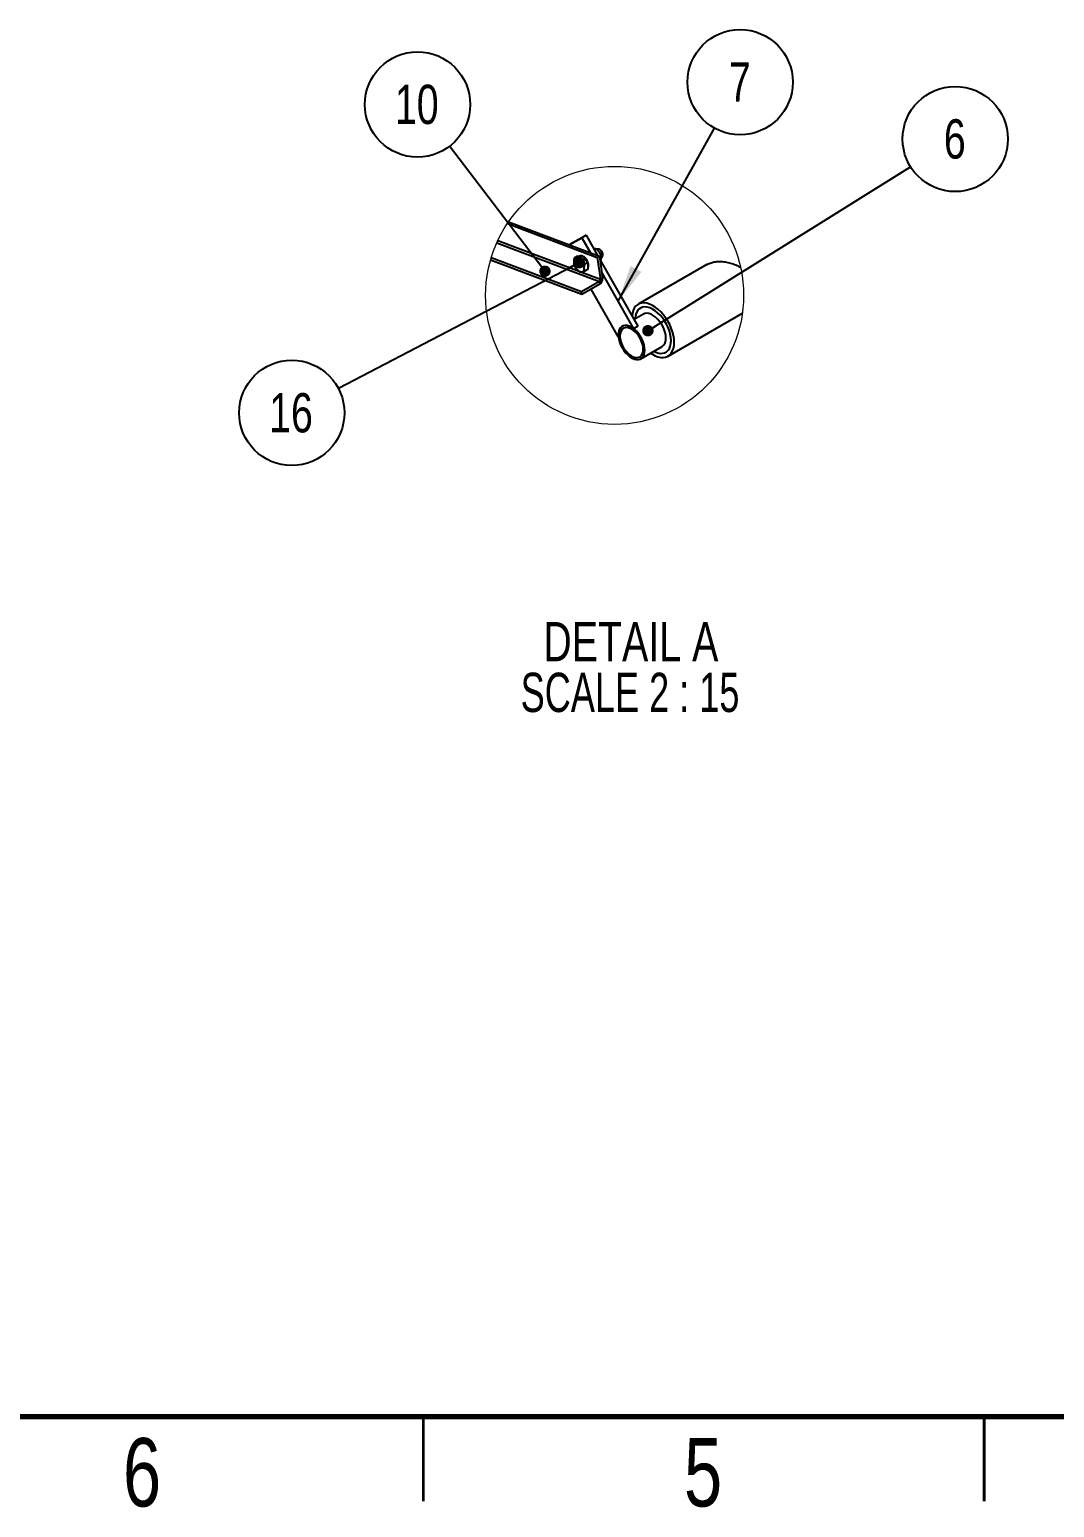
# Model space of a CAD drawing. Header units: millimetres. Extents: x 2 to 418, y 2 to 295.
# Drawn here: x 124.9 to 216.3, y 1.9 to 133.7 of the extents above; entities that cross this region are included whole.
import ezdxf

# ---------------------------------------------------------------- set-up
doc = ezdxf.new("R2010")
doc.units = ezdxf.units.MM
doc.layers.add('RED_DIMENSION', color=1, linetype='Continuous')
doc.styles.add('SLDTEXTSTYLE0', font='TXT', dxfattribs={"width": 0.75})
doc.styles.add('SLDTEXTSTYLE6', font='TXT', dxfattribs={"width": 0.6875})
doc.dimstyles.new('SLDDIMSTYLE0', dxfattribs={"dimtxt": 0.18, "dimasz": 1.016, "dimexe": 0, "dimexo": 0.0625, "dimgap": 0, "dimtad": 0, "dimtih": 1, "dimtoh": 1, "dimdec": 0, "dimrnd": 1e-09, "dimzin": 0, "dimdsep": 46, "dimtxsty": 'Standard', "dimblk1": 'DOT', "dimblk2": 'DOT', "dimsah": 1, "dimcen": 0.09, "dimadec": 0, "dimazin": 0, "dimtfac": 1.016, "dimtdec": 0, "dimtofl": 0, "dimtmove": 0, "dimatfit": 3, "dimldrblk": 'DOT', "dimfxl": 0, "dimfrac": 2, "dimtolj": 1, "dimtzin": 0, "dimarcsym": 0})
doc.dimstyles.new('SLDDIMSTYLE1', dxfattribs={"dimtxt": 0.18, "dimasz": 3.302, "dimexe": 0, "dimexo": 0.0625, "dimgap": 0, "dimtad": 0, "dimtih": 1, "dimtoh": 1, "dimdec": 0, "dimrnd": 1e-09, "dimzin": 0, "dimdsep": 46, "dimtxsty": 'Standard', "dimsah": 1, "dimcen": 0.09, "dimadec": 0, "dimazin": 0, "dimtfac": 3.302, "dimtdec": 0, "dimtofl": 0, "dimtmove": 0, "dimatfit": 3, "dimfxl": 0, "dimfrac": 2, "dimtolj": 1, "dimtzin": 0, "dimarcsym": 0})

# ---------------------------------------------------------------- blocks, each defined once
blk = doc.blocks.new('SW_NOTE_13')
at = {"color": 0, "linetype": 'Continuous', "lineweight": 0, "char_height": 3.5, "attachment_point": 2}
for s, insert, style in [('DETAIL A', (9.41, 4.51), 'SLDTEXTSTYLE0'), ('SCALE 2 : 15', (9.34, -0.01), 'SLDTEXTSTYLE6')]:
    blk.add_mtext(s, dxfattribs=dict(at, insert=insert, style=style))
blk = doc.blocks.new('SW_NOTE_14')
at = {"layer": 'RED_DIMENSION', "color": 0}
blk.add_circle((3.98, 2.48), 4.69, dxfattribs=at)
at = {"layer": 'RED_DIMENSION', "color": 0, "insert": (3.94, 4.24), "char_height": 3.5, "attachment_point": 2, "style": 'SLDTEXTSTYLE0'}
blk.add_mtext('6', dxfattribs=at)
blk = doc.blocks.new('_DOT')
at = {"color": 0, "linetype": 'ByBlock', "lineweight": -2}
blk.add_line((-0.5, 0), (-1, 0), dxfattribs=at)
at = {"color": 0, "linetype": 'ByBlock', "const_width": 0.5}
blk.add_lwpolyline([(-0.25, 0, 1), (0.25, 0, 1)], format="xyb", close=True, dxfattribs=at)
blk = doc.blocks.new('SW_NOTE_15')
at = {"layer": 'RED_DIMENSION', "color": 0}
blk.add_circle((2.28, 4.1), 4.69, dxfattribs=at)
at = {"layer": 'RED_DIMENSION', "color": 0, "insert": (2.25, 5.86), "char_height": 3.5, "attachment_point": 2, "style": 'SLDTEXTSTYLE0'}
blk.add_mtext('7', dxfattribs=at)
blk = doc.blocks.new('SW_NOTE_16')
at = {"layer": 'RED_DIMENSION', "color": 0}
blk.add_circle((-2.85, 3.73), 4.69, dxfattribs=at)
at = {"layer": 'RED_DIMENSION', "color": 0, "insert": (-2.92, 5.49), "char_height": 3.5, "attachment_point": 2, "style": 'SLDTEXTSTYLE0'}
blk.add_mtext('10', dxfattribs=at)
blk = doc.blocks.new('SW_NOTE_17')
at = {"layer": 'RED_DIMENSION', "color": 0}
blk.add_circle((-4.16, -2.17), 4.69, dxfattribs=at)
at = {"layer": 'RED_DIMENSION', "color": 0, "insert": (-4.23, -0.41), "char_height": 3.5, "attachment_point": 2, "style": 'SLDTEXTSTYLE0'}
blk.add_mtext('16', dxfattribs=at)

msp = doc.modelspace()

# ---------------------------------------------------------------- linework, layer by layer
at = {"color": 7, "linetype": 'Continuous', "lineweight": 25}
for p, q in [((167.50804, 116.37597), (175.51305, 113.35541)), ((167.60567, 116.51911), (175.70161, 113.46424)), ((166.55622, 114.65607), (175.70808, 111.20278)), ((172.99832, 114.48428), (174.12902, 115.11024)), ((173.15879, 114.582), (174.50614, 115.32789)), ((174.50614, 115.32789), (174.12902, 115.11024)), ((174.12902, 115.11024), (174.89211, 113.76969)), ((174.50614, 115.32789), (175.53019, 113.52893)), ((174.1053, 110.27774), (166.05521, 113.31531)), ((173.15879, 114.582), (172.99297, 114.4863)), ((173.73761, 113.44959), (173.44973, 113.28344)), ((173.92114, 113.3257), (173.64333, 113.28027)), ((173.73761, 113.44959), (173.97331, 113.47072)), ((173.92291, 113.4678), (173.91962, 113.46591)), ((174.20902, 113.49185), (173.92114, 113.3257)), ((173.97331, 113.47072), (174.20902, 113.49185)), ((174.20902, 113.49185), (174.44472, 113.19865)), ((175.17326, 114.15596), (175.19794, 114.1572)), ((175.40256, 114.12321), (175.24399, 114.03169)), ((175.40256, 114.12321), (175.66753, 113.83846)), ((175.51242, 114.07729), (175.46874, 114.05209)), ((175.51305, 113.35541), (175.70161, 113.46424)), ((175.51305, 113.35541), (175.78629, 111.37376)), ((175.70161, 113.46424), (175.97485, 111.48259)), ((175.84829, 113.50512), (175.7072, 113.42369)), ((175.76477, 114.02723), (175.71252, 114.05742)), ((175.86453, 113.35683), (175.91232, 113.38441)), ((175.99521, 113.56761), (175.99521, 113.62796)), ((174.13745, 110.04461), (165.99665, 113.1164)), ((173.44973, 112.65479), (173.64333, 112.3373)), ((173.92114, 112.0684), (174.11473, 112.06523)), ((174.39254, 112.7393), (174.11473, 113.00821)), ((174.68042, 112.90545), (174.39254, 112.7393)), ((174.68042, 112.2768), (174.39254, 112.11065)), ((174.44472, 113.19865), (174.68042, 112.90545)), ((174.68042, 112.90545), (174.68042, 112.59113)), ((174.68042, 112.59113), (174.68042, 112.2768)), ((175.74463, 113.15221), (179.12322, 107.21695)), ((175.82711, 113.00732), (175.86654, 113.23007)), ((175.90479, 111.9907), (178.7461, 106.99929)), ((185.28044, 112.71081), (179.15156, 109.17355)), ((175.70808, 111.20278), (174.1053, 110.27774)), ((175.74022, 110.96964), (174.13745, 110.04461)), ((175.70808, 111.20278), (175.74022, 110.96964)), ((175.78629, 111.37376), (175.97485, 111.48259)), ((174.13745, 110.04461), (174.1053, 110.27774)), ((177.39875, 106.2534), (174.96783, 110.52386)), ((179.61962, 108.28909), (178.78659, 107.80832)), ((181.81751, 104.55434), (188.44364, 108.37858)), ((179.12322, 107.21695), (178.7461, 106.99929)), ((179.40022, 104.31381), (181.28584, 105.40208))]:
    msp.add_line(p, q, dxfattribs=at)
at = {"color": 8, "linetype": 'Continuous', "lineweight": 25}
for p, q in [((173.90521, 112.08355), (166.63426, 114.82712)), ((175.78629, 111.37376), (173.94646, 112.06799))]:
    msp.add_line(p, q, dxfattribs=at)
at = {"color": 7, "linetype": 'Continuous', "lineweight": 70}
msp.add_line((410, 10), (10, 10), dxfattribs=at)
at = {"color": 7, "linetype": 'Continuous', "lineweight": 35}
for p, q in [((160, 10), (160, 2.5)), ((210, 2.5), (210, 10)), ((210, 10), (210, 2.5))]:
    msp.add_line(p, q, dxfattribs=at)
at = {"color": 7, "linetype": 'Continuous', "lineweight": 25, "flags": 128}
for points in [[(175.99521, 113.56761), (175.97816, 113.68918), (175.92904, 113.81577), (175.85379, 113.93212), (175.76149, 114.0242), (175.66325, 114.08089), (175.57095, 114.09537), (175.51242, 114.07729)], [(182.37015, 105.77567), (182.35333, 106.07564), (182.30315, 106.38968), (182.22053, 106.71218), (182.10692, 107.03739), (181.96436, 107.3595), (181.7954, 107.67277), (181.60304, 107.97161), (181.39073, 108.25068), (181.16224, 108.50501), (180.92165, 108.73005), (180.67327, 108.92179), (180.42152, 109.0768), (180.1709, 109.19233), (179.92587, 109.26631), (179.69081, 109.29742), (179.46992, 109.2851), (179.26712, 109.22958), (179.08606, 109.13184), (178.92995, 108.99363), (178.80158, 108.81742), (178.70325, 108.60635), (178.6367, 108.36418), (178.60525, 108.12689)], [(182.08731, 105.93891), (182.07023, 106.21828), (182.01935, 106.51142), (181.93576, 106.81206), (181.82124, 107.11382), (181.67824, 107.41025), (181.50979, 107.69503), (181.31948, 107.9621), (181.11138, 108.20577), (180.88993, 108.42084), (180.65983, 108.60272), (180.42599, 108.74755), (180.19341, 108.85223), (179.96703, 108.91453), (179.75167, 108.93313), (179.55194, 108.90763), (179.37208, 108.83857), (179.21594, 108.72742), (179.08683, 108.57656), (178.98752, 108.38919), (178.9201, 108.16932), (178.88603, 107.92163), (178.8831, 107.86401)], [(182.08731, 105.93891), (182.07023, 106.21828), (182.01935, 106.51142), (181.93576, 106.81206), (181.82124, 107.11382), (181.67824, 107.41025), (181.50979, 107.69503), (181.31948, 107.9621), (181.11138, 108.20577), (180.88993, 108.42084), (180.65983, 108.60272), (180.42599, 108.74755), (180.19341, 108.85223), (179.96703, 108.91453), (179.75167, 108.93313), (179.55194, 108.90763), (179.37208, 108.83857), (179.21594, 108.72742), (179.08683, 108.57656), (178.98752, 108.38919), (178.9201, 108.16932), (178.88603, 107.92163), (178.8831, 107.86401)], [(181.63124, 106.16542), (181.61429, 106.40522), (181.56392, 106.6577), (181.48159, 106.91558), (181.36965, 107.17144), (181.23134, 107.41793), (181.07063, 107.64796), (180.89215, 107.8549), (180.70102, 108.03281), (180.50275, 108.17657), (180.30304, 108.28203), (180.10763, 108.34617), (179.92216, 108.36714), (179.75195, 108.34434), (179.61962, 108.28909)], [(178.7461, 106.99929), (178.5481, 107.12918), (178.35064, 107.22016), (178.15932, 107.26966), (177.97956, 107.27627), (177.81646, 107.23981), (177.67466, 107.1613), (177.55816, 107.04298), (177.47027, 106.8882), (177.41349, 106.70135), (177.38942, 106.48773), (177.39875, 106.2534)], [(179.72867, 104.8569), (179.74562, 105.07714), (179.72867, 105.31695), (179.67831, 105.56942), (179.59597, 105.8273), (179.48403, 106.08317), (179.34572, 106.32966), (179.18501, 106.55969), (179.00653, 106.76663), (178.8154, 106.94454), (178.61713, 107.08829), (178.41742, 107.19375), (178.22202, 107.25789), (178.03654, 107.27886), (177.86633, 107.25606), (177.71628, 107.19014), (177.5907, 107.08301), (177.49322, 106.93773), (177.42663, 106.7585), (177.39284, 106.55046), (177.39284, 106.31961), (177.42663, 106.07258), (177.49322, 105.81648), (177.5907, 105.55868), (177.71628, 105.30659), (177.86633, 105.06747), (178.03654, 104.84819), (178.22202, 104.65508), (178.41742, 104.49366), (178.61713, 104.3686), (178.8154, 104.2835), (179.00653, 104.24079), (179.18501, 104.2417), (179.34572, 104.28623), (179.48403, 104.37307), (179.59597, 104.49973), (179.67831, 104.66257), (179.72867, 104.8569)], [(179.58754, 104.95452), (179.6042, 105.15876), (179.58754, 105.38225), (179.53807, 105.61779), (179.4574, 105.85781), (179.34812, 106.0946), (179.21373, 106.32056), (179.05856, 106.52841), (178.88759, 106.71147), (178.70632, 106.86387), (178.52058, 106.9807), (178.33634, 107.05822), (178.15951, 107.09391), (177.99578, 107.08666), (177.85042, 107.03667), (177.72809, 106.94557), (177.63273, 106.81627), (177.5674, 106.65294), (177.5342, 106.46082), (177.5342, 106.24609), (177.5674, 106.01565), (177.63273, 105.77691), (177.72809, 105.53754), (177.85042, 105.30523), (177.99578, 105.08745), (178.15951, 104.8912), (178.33634, 104.72279), (178.52058, 104.58763), (178.70632, 104.49007), (178.88759, 104.43323), (179.05856, 104.41895), (179.21373, 104.44769), (179.34812, 104.51852), (179.4574, 104.62917), (179.53807, 104.77607), (179.58754, 104.95452)], [(180.27653, 104.81957), (180.42152, 104.72382), (180.67327, 104.58824), (180.92165, 104.49327), (181.16224, 104.44061), (181.39073, 104.4312), (181.60304, 104.46519), (181.7954, 104.54199), (181.96436, 104.66023), (182.10692, 104.81779), (182.22053, 105.01187), (182.30315, 105.23899), (182.35333, 105.49512), (182.37015, 105.77567)], [(180.54932, 104.97701), (180.65983, 104.92282), (180.88993, 104.83911), (181.11138, 104.79855), (181.31948, 104.80201), (181.50979, 104.84942), (181.67824, 104.93976), (181.82124, 105.07112), (181.93576, 105.24068), (182.01935, 105.44484), (182.07023, 105.67925), (182.08731, 105.93891)], [(180.54932, 104.97701), (180.65983, 104.92282), (180.88993, 104.83911), (181.11138, 104.79855), (181.31948, 104.80201), (181.50979, 104.84942), (181.67824, 104.93976), (181.82124, 105.07112), (181.93576, 105.24068), (182.01935, 105.44484), (182.07023, 105.67925), (182.08731, 105.93891)]]:
    msp.add_lwpolyline(points, dxfattribs=at)
at = {"color": 7, "linetype": 'Continuous', "lineweight": 18}
msp.add_circle((177.05578, 109.96903), 11.49835, dxfattribs=at)
at = {"color": 7, "linetype": 'Continuous', "lineweight": 25}
for centre, radius, start, end in [((174.05072, 113.2328), 0.26751, 70.8582576, 118.540857), ((173.71381, 112.58044), 1.01187, 19.8407157, 57.7516158), ((175.49467, 113.60521), 0.50106, 2.6022204, 57.3800452), ((175.80642, 113.54268), 0.19043, 303.7866399, 7.5211098), ((173.69709, 112.99196), 0.29328, 100.5636321, 189.250334), ((174.42982, 112.99191), 1.02328, 182.6379764, 219.7715697), ((173.60707, 112.67301), 0.60834, 33.4351559, 86.5828081), ((174.151, 112.67249), 0.60835, 213.4353961, 266.5825679), ((173.32828, 112.3536), 1.02323, 2.6371487, 39.7723974), ((174.06097, 112.35353), 0.29328, 280.5627814, 9.2511847), ((174.12882, 112.64554), 0.60048, 336.7215185, 23.2784815), ((175.60791, 111.35197), 0.1797, 303.8769517, 6.9631559), ((175.43973, 111.41722), 0.53909, 303.8764163, 6.9644255), ((180.79388, 106.0845), 0.84126, 305.7882479, 5.5196336)]:
    msp.add_arc(centre, radius, start, end, dxfattribs=at)
for points, knots in [([(174.11473, 113.00821), (174.10919, 113.01517), (174.03196, 113.11226), (173.97448, 113.22295), (173.92114, 113.3257)], [0, 0, 0, 0, 0.071765611, 1, 1, 1, 1]), ([(175.19794, 114.1572), (175.20371, 114.15696), (175.27286, 114.15404), (175.34053, 114.13795), (175.40256, 114.12321)], [0, 0, 0, 0, 0.083490325, 1, 1, 1, 1]), ([(175.66753, 113.83846), (175.67277, 113.83112), (175.74623, 113.72812), (175.79915, 113.6125), (175.84829, 113.50512)], [0, 0, 0, 0, 0.07132126, 1, 1, 1, 1]), ([(175.86654, 113.23007), (175.86816, 113.2566), (175.87378, 113.34869), (175.85889, 113.44007), (175.84829, 113.50512)], [0, 0, 0, 0, 0.288125789, 1, 1, 1, 1]), ([(173.44973, 113.28344), (173.43252, 113.19603), (173.41045, 113.08388), (173.40814, 112.96994), (173.40763, 112.94482)], [0, 0, 0, 0, 0.779545135, 1, 1, 1, 1]), ([(173.40763, 112.94482), (173.41228, 112.86609), (173.41809, 112.76786), (173.44449, 112.67353), (173.44973, 112.65479)], [0, 0, 0, 0, 0.801394574, 1, 1, 1, 1]), ([(173.64333, 113.28027), (173.63782, 113.27979), (173.57348, 113.27415), (173.50884, 113.27901), (173.44973, 113.28344)], [0, 0, 0, 0, 0.085607701, 1, 1, 1, 1]), ([(173.64333, 112.3373), (173.64896, 112.33037), (173.73032, 112.23029), (173.82915, 112.14644), (173.92114, 112.0684)], [0, 0, 0, 0, 0.069240571, 1, 1, 1, 1]), ([(174.11473, 112.06523), (174.1204, 112.06576), (174.21384, 112.07454), (174.30598, 112.09316), (174.39254, 112.11065)], [0, 0, 0, 0, 0.060602454, 1, 1, 1, 1]), ([(174.35043, 112.40068), (174.35094, 112.4258), (174.35326, 112.53975), (174.37533, 112.65189), (174.39254, 112.7393)], [0, 0, 0, 0, 0.220445802, 1, 1, 1, 1]), ([(174.39254, 112.11065), (174.3873, 112.12939), (174.36091, 112.22373), (174.35509, 112.32196), (174.35043, 112.40068)], [0, 0, 0, 0, 0.198612827, 1, 1, 1, 1]), ([(185.28623, 112.70494), (185.32531, 112.72967), (185.46731, 112.81954), (185.75457, 112.91279), (186.14329, 112.98666), (186.57218, 112.99593), (187.03113, 112.94261), (187.50704, 112.81942), (187.93232, 112.65819), (188.18213, 112.51359), (188.28192, 112.45583)], [0, 0, 0, 0, 0.044087168, 0.160194026, 0.284817881, 0.421531902, 0.567808722, 0.724668477, 0.890018761, 1, 1, 1, 1])]:
    msp.add_open_spline(points, degree=3, knots=knots, dxfattribs=at)

# ---------------------------------------------------------------- block references
at = {"color": 7, "linetype": 'Continuous', "lineweight": 0}
msp.add_blockref('SW_NOTE_13', (169.09055, 76.34218), dxfattribs=at)
at = {"layer": 'RED_DIMENSION'}
for name, p in [('SW_NOTE_15', (185.96203, 124.87118)), ('SW_NOTE_16', (162.34189, 123.25213)), ('SW_NOTE_14', (203.43395, 121.42252)), ('SW_NOTE_17', (152.44048, 101.66469))]:
    msp.add_blockref(name, p, dxfattribs=at)

# ---------------------------------------------------------------- texts
at = {"color": 7, "linetype": 'Continuous', "lineweight": 0, "char_height": 6.096, "attachment_point": 2, "style": 'SLDTEXTSTYLE0'}
for s, insert in [('6', (134.93862, 8.11369)), ('5', (184.93862, 8.11369))]:
    msp.add_mtext(s, dxfattribs=dict(at, insert=insert))

# ---------------------------------------------------------------- leaders
at = {"layer": 'RED_DIMENSION'}
for points, dimstyle in [([(177.35903, 109.43599), (185.96203, 124.87118)], 'SLDDIMSTYLE1'), ([(170.84789, 112.11997), (162.34189, 123.25213)], 'SLDDIMSTYLE0'), ([(180.02185, 106.81669), (203.43395, 121.42252)], 'SLDDIMSTYLE0'), ([(173.91998, 112.88081), (152.44048, 101.66469)], 'SLDDIMSTYLE0')]:
    msp.add_leader(points, dimstyle=dimstyle, dxfattribs=at)

doc.saveas('drawing.dxf')
